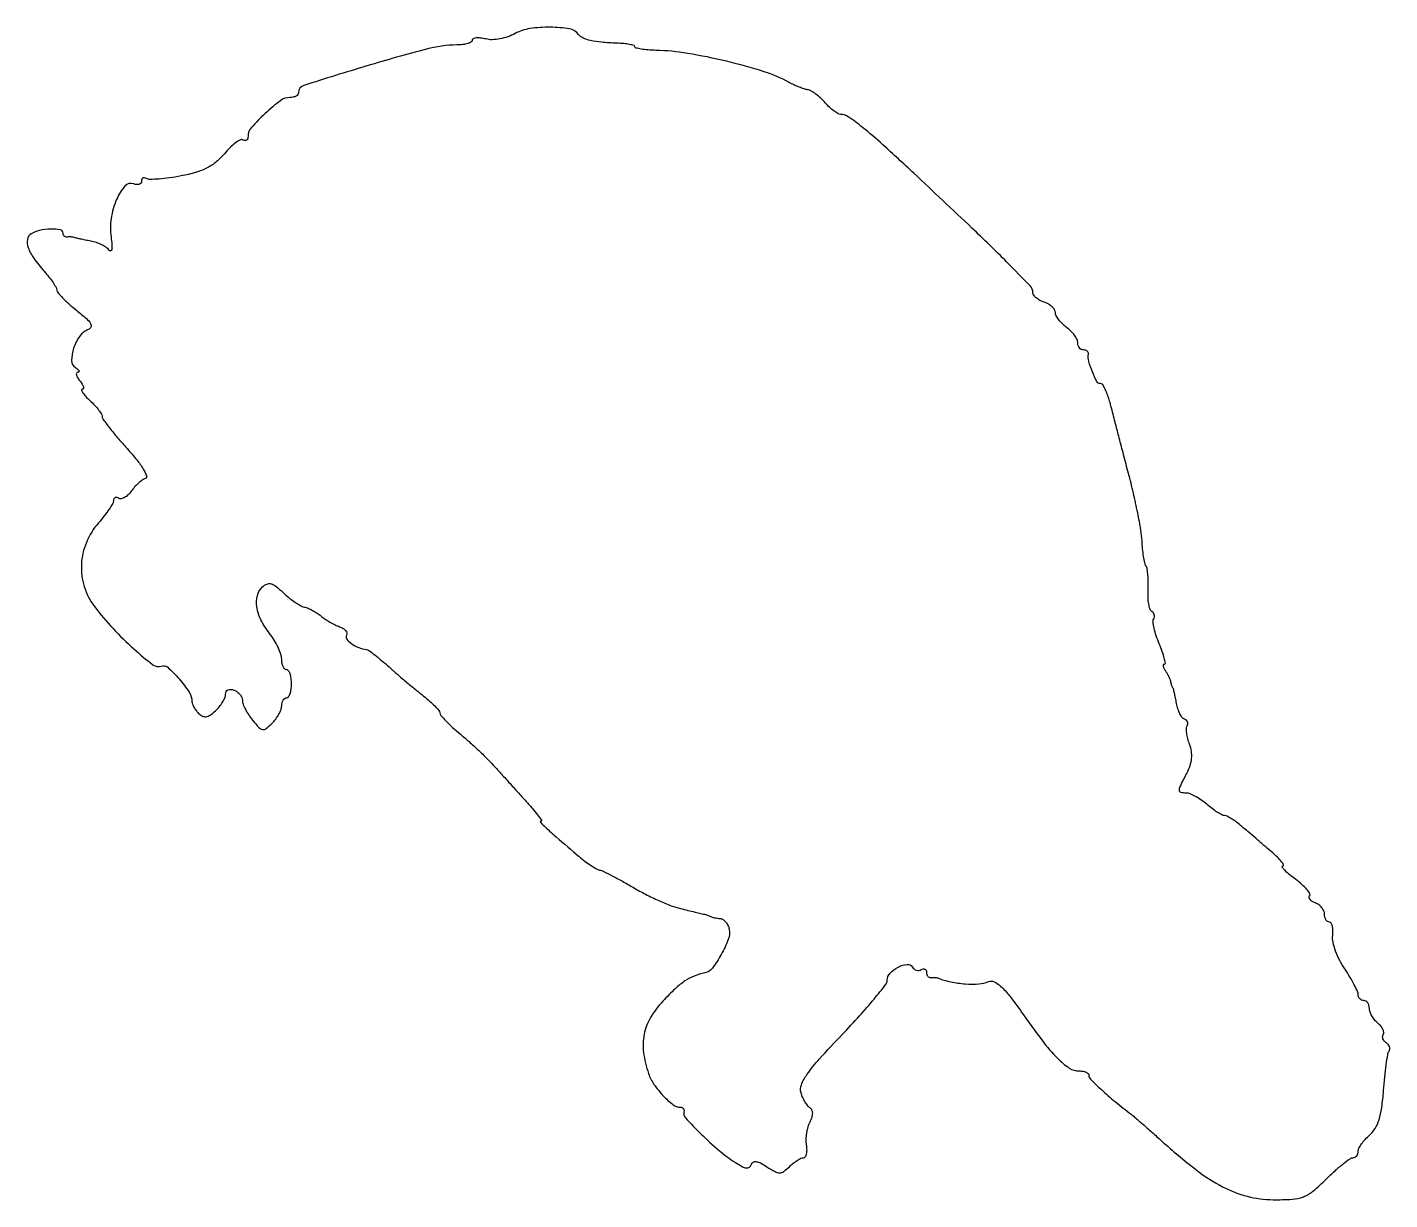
# Model space of a CAD drawing. Extents: x 1 to 244, y 1 to 210.
import ezdxf

# ---------------------------------------------------------------- set-up
doc = ezdxf.new("R2010")
doc.units = 0

msp = doc.modelspace()

# ---------------------------------------------------------------- linework, layer by layer
msp.add_lwpolyline([(87.65132, 208.405846, -0.042302), (86.352381, 207.825776, -0.038184), (84.929257, 207.448545, -0.039978), (83.553115, 207.306481, -0.067317), (82.40132, 207.435411, 0.030521), (81.480753, 207.607572, 0.053256), (80.705388, 207.621101, 0.078096), (80.177522, 207.489211, 0.301159), (80, 207.221211, -0.269547), (79.815558, 206.903936, -0.054228), (79.192188, 206.633527, -0.043839), (78.303644, 206.44106, -0.028103), (77.25, 206.367712, 0.060887), (71.830612, 205.631984, 0.009057), (61.204394, 202.637583, 0.003534), (49.958103, 199.160515, 0.326922), (49, 197.851788, -0.172419), (48.884492, 197.526781, -0.093768), (48.556701, 197.250213, -0.074165), (48.068209, 197.063101, -0.054489), (47.490898, 197, 0.161516), (45.783922, 196.43382, 0.026274), (43.061568, 194.172873, 0.02544), (40.592414, 191.6484, 0.182861), (40, 190.08272, -0.077085), (39.935022, 189.66375, -0.154611), (39.743926, 189.39295, -0.186076), (39.459947, 189.310818, -0.117326), (39.128258, 189.420732, 0.259585), (38.636495, 189.44318, 0.042108), (37.788724, 188.927469, 0.037349), (36.799739, 188.085391, 0.024742), (35.792291, 186.984973, -0.046348), (34.33403, 185.524014, -0.054811), (32.706647, 184.448056, -0.047483), (30.697552, 183.64613, -0.024369), (28.058915, 183.011173, -0.012271), (25.97551, 182.668797, -0.01652), (24.074706, 182.467899, -0.013603), (22.506223, 182.39718, -0.143836), (21.894882, 182.564967, 0.091794), (21.553348, 182.697631, 0.170376), (21.262872, 182.653703, 0.175175), (21.068909, 182.439722, 0.097692), (21, 182.090402, -0.158258), (20.887324, 181.743327, -0.151929), (20.590592, 181.521741, -0.112175), (20.139514, 181.468972, -0.064953), (19.606271, 181.597594, 0.317022), (18.044509, 181.202814, 0.076485), (16.554069, 178.807104, 0.06224), (15.587395, 175.439552, 0.074402), (15.565332, 172.141757, -0.014676), (15.721217, 170.761838, -0.053342), (15.700561, 169.880898, -0.277252), (15.510902, 169.641969, -0.345526), (15.249277, 169.724747, 0.088906), (14.75617, 170.226865, 0.036605), (13.937161, 170.722188, 0.034748), (12.95835, 171.137505, 0.037586), (11.95659, 171.400436, -0.00365), (10.979313, 171.587214, -0.004555), (10.074748, 171.77553, -0.00371), (9.318881, 171.945973, -0.034691), (9, 172.044111, 0.052881), (8.755239, 172.109812, 0.024306), (8.426563, 172.145441, 0.02375), (8.0738, 172.149635, 0.030259), (7.75, 172.118421, -0.11443), (7.464127, 172.138829, -0.118245), (7.220313, 172.283173, -0.110556), (7.057158, 172.531848, -0.090352), (7, 172.845571, 0.366128), (6.51048, 173.424467, 0.048653), (4.784563, 173.544937, 0.047107), (2.801389, 173.302415, 0.085672), (1.293674, 172.688369, 0.220141), (0.654241, 171.711839, 0.121693), (0.793433, 170.263691, 0.069934), (1.784651, 168.348815, 0.027637), (3.636306, 166.023881, -0.014753), (4.49774, 164.997653, -0.018875), (5.225754, 164.001403, -0.01702), (5.76539, 163.139307, -0.130757), (5.889321, 162.683024, 0.179295), (6.061107, 162.226628, 0.01477), (6.936636, 161.276105, 0.018304), (8.086547, 160.182513, 0.013049), (9.448714, 159.040757, -0.013155), (11.166849, 157.600014, -0.077053), (11.917356, 156.695991, -0.240566), (11.95819, 156.086662, -0.202487), (11.486932, 155.633359, 0.148378), (9.992011, 154.470713, 0.073022), (8.892004, 152.301929, 0.079655), (8.526519, 150.102008, 0.258296), (9.211246, 148.848281, -0.028845), (9.652084, 148.531533, -0.107056), (9.865148, 148.266314, -0.335092), (9.833881, 148.097542, -0.182847), (9.627555, 148.015313, 0.282972), (9.409849, 147.876054, 0.174542), (9.377077, 147.563873, 0.07963), (9.582717, 147.077403, 0.033478), (10, 146.5, -0.030534), (10.421749, 145.923591, -0.07239), (10.64097, 145.440625, -0.163044), (10.628175, 145.133762, -0.310947), (10.433883, 145, 0.49453), (10.305993, 144.83256, 0.082165), (10.504, 144.401057, 0.039277), (11.026944, 143.744617, 0.017395), (11.811439, 142.961045, -0.018262), (12.649436, 142.121126, -0.023115), (13.35711, 141.283521, -0.022087), (13.874155, 140.545513, -0.142697), (14, 140.113537, 0.159898), (14.165258, 139.609987, 0.006855), (15.30643, 138.10239, 0.011137), (16.743393, 136.339584, 0.007645), (18.44742, 134.402493, -0.01455), (20.164581, 132.395247, -0.032356), (21.322863, 130.75162, -0.044924), (21.914079, 129.556536, -0.426333), (21.69742, 129.091968, 0.074024), (21.146391, 128.807755, 0.027353), (20.464456, 128.257804, 0.026393), (19.774341, 127.566675, 0.028741), (19.181578, 126.825239, -0.045802), (18.60836, 126.15631, -0.063218), (17.976791, 125.681659, -0.080256), (17.38602, 125.460604, -0.190106), (16.931578, 125.542287, 0.079348), (16.575475, 125.690839, 0.157422), (16.273651, 125.668028, 0.184591), (16.073412, 125.480441, 0.113721), (16, 125.161845, -0.131026), (15.856927, 124.625245, -0.016675), (15.22184, 123.599728, -0.018609), (14.365356, 122.412715, -0.014497), (13.350943, 121.186735, 0.081624), (11.17311, 117.692494, 0.08654), (10.285202, 113.755408, 0.087917), (10.786859, 109.802074, 0.087724), (12.616426, 106.258471, 0.023994), (15.923621, 102.32869, 0.023595), (19.609809, 98.710737, 0.017256), (23.034708, 95.858807, 0.262349), (24.507301, 95.641175, -0.283258), (25.678445, 95.421222, -0.029912), (27.707967, 93.341935, -0.033439), (29.50187, 90.96558, -0.145967), (30, 89.29563, 0.094934), (30.081654, 88.869449, 0.034847), (30.348489, 88.314602, 0.033019), (30.732354, 87.73371, 0.033873), (31.186346, 87.213654, 0.079493), (31.858893, 86.726634, 0.155897), (32.504886, 86.623187, 0.114114), (33.231008, 86.911326, 0.032651), (34.186346, 87.668641, 0.03586), (34.880363, 88.393676, 0.035358), (35.467239, 89.213711, 0.037572), (35.874498, 90.004901, 0.100401), (36, 90.623603, -0.119581), (36.11439, 91.095059, -0.160737), (36.425924, 91.400784, -0.133703), (36.908154, 91.494232, -0.073127), (37.5, 91.361626, -0.068592), (38.07347, 91.045819, -0.062887), (38.559375, 90.578452, -0.06672), (38.888377, 90.036975, -0.103554), (39, 89.503795, 0.092045), (39.119181, 88.861875, 0.026975), (39.530912, 87.942574, 0.026104), (40.115618, 86.938244, 0.025317), (40.80736, 85.989573, 0.017903), (41.947164, 84.680696, 0.167962), (42.597776, 84.337239, 0.208141), (43.247971, 84.508482, 0.029372), (44.30736, 85.450217, 0.037566), (44.95509, 86.203346, 0.034586), (45.502787, 87.065287, 0.036406), (45.881546, 87.904104, 0.088065), (46, 88.571429, -0.059346), (46.065075, 89.117764, -0.078273), (46.257031, 89.580357, -0.096676), (46.541252, 89.890189, -0.160285), (46.875, 90, 0.247457), (47.210883, 90.177076, 0.066043), (47.492969, 90.734375, 0.050979), (47.686256, 91.542375, 0.033246), (47.75, 92.5, 0.033246), (47.686256, 93.457625, 0.050979), (47.492969, 94.265625, 0.066043), (47.210883, 94.822924, 0.247457), (46.875, 95, -0.201124), (46.540645, 95.140164, -0.084762), (46.257031, 95.547885, -0.064828), (46.064322, 96.151197, -0.044956), (46, 96.865141, 0.080532), (45.853402, 97.769423, 0.028953), (45.369012, 98.984569, 0.027829), (44.674062, 100.278557, 0.029513), (43.851955, 101.461079, -0.049208), (42.30721, 103.88078, -0.079345), (41.559542, 106.20299, -0.101812), (41.659732, 108.21317, -0.142903), (42.572948, 109.748431, -0.088586), (43.361897, 110.258132, -0.167107), (44.109425, 110.307336, -0.10288), (44.980829, 109.864182, -0.022524), (46.251569, 108.748431, 0.021218), (47.253982, 107.863636, 0.02101), (48.331001, 107.063905, 0.02142), (49.330393, 106.445845, 0.072313), (50.045455, 106.171245, -0.046004), (50.709933, 105.955293, -0.022411), (51.513352, 105.566221, -0.022016), (52.319251, 105.083333, -0.029612), (53, 104.573245, 0.027701), (53.705787, 104.040174, 0.016906), (54.592056, 103.48739, 0.016926), (55.510201, 102.997637, 0.028625), (56.313382, 102.659062, -0.052749), (56.966547, 102.345877, -0.084326), (57.430277, 101.938532, -0.118134), (57.637269, 101.506284, -0.193617), (57.569126, 101.111848, 0.313297), (57.604428, 100.454434, 0.074114), (58.443955, 99.653352, 0.05943), (59.740392, 98.953013, 0.061287), (61.151842, 98.586367, -0.125142), (61.548194, 98.427728, -0.007327), (62.595726, 97.640666, -0.01072), (63.821792, 96.648268, -0.007665), (65.151842, 95.488241, 0.004732), (66.638153, 94.176498, 0.003296), (68.339433, 92.722953, 0.003325), (69.990133, 91.350013, 0.006874), (71.301548, 90.303773, -0.015549), (72.38027, 89.41212, -0.020437), (73.303643, 88.529735, -0.018379), (74.00113, 87.751085, -0.150093), (74.183102, 87.315532, 0.156546), (74.382444, 86.854824, 0.012292), (75.298796, 85.858313, 0.015787), (76.481843, 84.708563, 0.011401), (77.868858, 83.5, -0.008487), (79.414885, 82.168654, -0.006286), (81.079932, 80.646875, -0.006357), (82.616194, 79.169805, -0.014208), (83.73678, 78, 0.000113), (84.841258, 76.779958, 0.000047), (86.333342, 75.132812, 0.000046), (87.93194, 73.368745, 0.00006), (89.399475, 71.75, -0.007605), (90.665036, 70.310986, -0.014174), (91.638649, 69.101563, -0.010774), (92.327135, 68.153113, -0.605273), (92.24699, 68, 0.655591), (92.155458, 67.78952, 0.01812), (93.100404, 66.846882, 0.00949), (94.965715, 65.181072, 0.001206), (99.060149, 61.679057, 0.014618), (100.120151, 60.828996, 0.016446), (101.188034, 60.076574, 0.01587), (102.132526, 59.498574, 0.080508), (102.708908, 59.283747, -0.064863), (103.373174, 59.059449, -0.005929), (104.933744, 58.272526, -0.00759), (106.77638, 57.280003, -0.005873), (108.754135, 56.144967, 0.015432), (110.900671, 54.96703, 0.012812), (113.251918, 53.844533, 0.01301), (115.460279, 52.927035, 0.033757), (117.105377, 52.417676, -0.000093), (118.460126, 52.096238, -0.000115), (119.723142, 51.796009, -0.000095), (120.784319, 51.543288, -0.000848), (121.25, 51.431456, -0.013638), (121.573729, 51.343722, -0.010109), (121.926562, 51.229865, -0.010234), (122.255504, 51.108737, -0.022592), (122.5, 51, 0.048935), (122.773229, 50.895325, 0.01384), (123.21629, 50.786719, 0.013806), (123.726313, 50.691222, 0.014181), (124.236305, 50.625, -0.123843), (124.734597, 50.444691, -0.071387), (125.210149, 50.013806, -0.064175), (125.592134, 49.40982, -0.061453), (125.815431, 48.719873, -0.139785), (125.657748, 46.92271, -0.035489), (124.407948, 44.241818, -0.034081), (122.819754, 41.792781, -0.182485), (121.5, 40.953647, 0.042811), (119.571255, 40.376156, 0.053483), (117.917201, 39.507979, 0.041556), (116.194154, 38.133667, 0.015114), (113.98577, 35.920108, 0.055127), (111.775806, 32.97569, 0.084813), (110.642725, 30.005967, 0.082352), (110.542393, 26.76442, 0.049152), (111.430227, 23, 0.067923), (112.403402, 21.062527, 0.040181), (114.035888, 19.049695, 0.038939), (115.815595, 17.453145, 0.164809), (117.15301, 17, -0.106926), (117.456482, 16.934351, -0.133483), (117.677759, 16.751171, -0.129241), (117.780331, 16.476049, -0.096999), (117.75, 16.152923, 0.265756), (117.995884, 15.114572, 0.010457), (120.831693, 12.207196, 0.018703), (124.00235, 9.314762, 0.030347), (126.923721, 7.133011, 0.021745), (128.103268, 6.430267, 0.089591), (128.890283, 6.173715, 0.186507), (129.410546, 6.296828, 0.163408), (129.748423, 6.74527, -0.160477), (130.084392, 7.196519, -0.188064), (130.599573, 7.323018, -0.090671), (131.378252, 7.071993, -0.021838), (132.548373, 6.376348, 0.020616), (133.98862, 5.51534, 0.126688), (134.820341, 5.3069, 0.158404), (135.554848, 5.550859, 0.037649), (136.545099, 6.402242, -0.026276), (137.224519, 7.013773, -0.028823), (137.94444, 7.530659, -0.029988), (138.604838, 7.895821, -0.111747), (139.065154, 8, 0.247532), (139.389423, 8.171012, 0.08972), (139.608927, 8.660937, 0.062693), (139.694412, 9.388021, 0.038318), (139.621154, 10.25, -0.046148), (139.551984, 11.248659, -0.030896), (139.649103, 12.390482, -0.031121), (139.883184, 13.494971, -0.052127), (140.230674, 14.377174, 0.039432), (140.587853, 15.220651, 0.07987), (140.704067, 15.93021, 0.110774), (140.581396, 16.484743, 0.141158), (140.238026, 16.877174, -0.084635), (139.821322, 17.257954, -0.030348), (139.36502, 17.923684, -0.029072), (138.943698, 18.728902, -0.030478), (138.626061, 19.565155, -0.175077), (138.690224, 21.003584, -0.056014), (139.738219, 22.907744, -0.030556), (141.910862, 25.615823, -0.006671), (145.99128, 29.990897, 0.00718), (149.060042, 33.287988, 0.010612), (151.647438, 36.274226, 0.006125), (153.72041, 38.835133, 0.168631), (154, 39.640557, -0.191694), (154.496398, 40.887745, -0.083553), (155.943667, 41.979976, -0.093738), (157.539577, 42.461165, -0.288404), (158.50841, 41.986392, 0.090177), (158.81959, 41.641072, 0.095414), (159.226649, 41.435715, 0.099725), (159.665673, 41.401318, 0.108667), (160.069098, 41.542705, -0.090666), (160.42443, 41.681645, -0.169366), (160.726548, 41.637945, -0.176081), (160.928183, 41.418448, -0.098926), (161, 41.059017, 0.070581), (161.056168, 40.663103, 0.098132), (161.220312, 40.345872, 0.11953), (161.464438, 40.15651, 0.145617), (161.75, 40.118421, -0.030507), (162.0738, 40.149473, -0.02394), (162.426562, 40.144795, -0.024504), (162.755226, 40.108451, -0.053202), (163, 40.04191, 0.042109), (165.329024, 39.35306, 0.033403), (167.92964, 38.995538, 0.034334), (170.351542, 38.99264, 0.08433), (172.076707, 39.406974, -0.21846), (173.05543, 39.38133, -0.07297), (174.264832, 38.550307, -0.041253), (175.814254, 36.855501, -0.011613), (177.940764, 33.968943, 0.009196), (181.680511, 28.84083, 0.031841), (184.363888, 25.732456, 0.05104), (186.476898, 23.977845, 0.154667), (188.25, 23.460096, -0.043162), (188.917715, 23.417658, -0.065293), (189.476595, 23.256862, -0.088282), (189.847903, 23.010047, -0.215335), (189.968195, 22.712202, 0.21007), (190.243295, 22.010784, 0.009099), (192.19271, 20.140401, 0.014384), (194.639915, 18.003771, 0.010203), (197.5, 15.744483, -0.015794), (198.113462, 15.248648, -0.001605), (199.528125, 14.021466, -0.002006), (201.203648, 12.546656, -0.001598), (203, 10.942365, 0.017946), (208.986269, 5.938079, 0.043987), (213.80591, 2.831947, 0.057692), (218.21102, 1.12688, 0.060622), (222.815337, 0.511082, 0.018042), (226.238, 0.594001, 0.078054), (228.217773, 1.028606, 0.081321), (229.928908, 2.040803, 0.020561), (232.329207, 4.221833, -0.011169), (233.863077, 5.66909, -0.015522), (235.304067, 6.890164, -0.011946), (236.540299, 7.826139, -0.157317), (237.079207, 8, 0.122242), (237.430391, 8.087161, 0.100758), (237.729517, 8.332732, 0.091227), (237.930472, 8.700039, 0.079836), (238, 9.132705, -0.119864), (238.134691, 9.686484, -0.033829), (238.59836, 10.451632, -0.03202), (239.257368, 11.272495, -0.028975), (240.03697, 12.032064, 0.079906), (241.024581, 13.212064, 0.058573), (241.722479, 14.773224, 0.04178), (242.20249, 16.92116, 0.015969), (242.522079, 19.970757, -0.006997), (242.732453, 22.397497, -0.009481), (242.994618, 24.582238, -0.006851), (243.272067, 26.392382, -0.09725), (243.501421, 27.002299, 0.119389), (243.624619, 27.379202, 0.100671), (243.57325, 27.796794, 0.092147), (243.354233, 28.191265, 0.081834), (243, 28.5, -0.077662), (242.643616, 28.805449, -0.090161), (242.419142, 29.190895, -0.100779), (242.359477, 29.594843, -0.125487), (242.472678, 29.955791, 0.176827), (242.556083, 30.359893, 0.075207), (242.392156, 30.89622, 0.061191), (242.021424, 31.475902, 0.046747), (241.48899, 32.009138, -0.048513), (240.919259, 32.583761, -0.041593), (240.437391, 33.286544, -0.043603), (240.107064, 34.00539, -0.086111), (240, 34.622445, 0.070908), (239.924963, 35.148899, 0.086403), (239.70625, 35.595343, 0.100269), (239.381339, 35.893816, 0.136626), (239, 36, -0.104447), (238.618436, 36.080585, -0.099061), (238.29375, 36.309335, -0.096583), (238.076146, 36.651084, -0.093881), (238, 37.053054, 0.106803), (237.869698, 37.656104, 0.014181), (237.294338, 38.835248, 0.015897), (236.517592, 40.210585, 0.012737), (235.597748, 41.64134, -0.032707), (234.697892, 43.172032, -0.030263), (233.978924, 44.846539, -0.03162), (233.524316, 46.416645, -0.082171), (233.460234, 47.588286, 0.033695), (233.499038, 48.512322, 0.054444), (233.393851, 49.291559, 0.07479), (233.17353, 49.824125, 0.263142), (232.862487, 50, -0.158714), (232.533523, 50.107121, -0.097005), (232.253355, 50.409197, -0.07881), (232.064179, 50.860298, -0.060021), (232, 51.393011, 0.104296), (231.877764, 51.972642, 0.066683), (231.517331, 52.562043, 0.062725), (230.985068, 53.071482, 0.068054), (230.356872, 53.41655, -0.045165), (229.772447, 53.703687, -0.086862), (229.381388, 54.046835, -0.143276), (229.240972, 54.385867, -0.22715), (229.343446, 54.676779, 0.344295), (229.391214, 55.065631, 0.041942), (228.853797, 55.810867, 0.035616), (227.96647, 56.70817, 0.021042), (226.792294, 57.653241, -0.013331), (225.635481, 58.555305, -0.030195), (224.823199, 59.310998, -0.060682), (224.447877, 59.815212, -0.575279), (224.55572, 60.001221, 0.545973), (224.68311, 60.199963, 0.06189), (224.341368, 60.753494, 0.03239), (223.586801, 61.577423, 0.01463), (222.5, 62.560435, -0.000253), (221.186484, 63.681573, -0.000181), (219.718078, 64.937123, -0.000183), (218.319732, 66.134533, -0.000393), (217.242394, 67.059214, 0.016895), (216.316501, 67.802285, 0.020679), (215.40139, 68.429894, 0.019648), (214.602504, 68.887845, 0.120888), (214.145404, 69, -0.122916), (213.686529, 69.114536, -0.019291), (212.875195, 69.5875, -0.020451), (211.944431, 70.234238, -0.016575), (211, 71, 0.026119), (210.018225, 71.765465, 0.027277), (208.975695, 72.4125, 0.02829), (208.018811, 72.868081, 0.097252), (207.34699, 73, -0.060744), (206.389905, 73.116706, -0.351004), (206.101361, 73.493929, -0.108687), (206.28867, 74.263736, -0.005843), (207.424952, 76.517984, 0.037624), (208.021353, 77.915467, 0.058473), (208.295926, 79.195255, 0.062717), (208.257755, 80.436558, 0.051874), (207.917798, 81.716207, -0.027182), (207.598765, 82.715707, -0.031945), (207.410305, 83.691678, -0.033651), (207.360921, 84.51918, -0.13733), (207.499077, 84.998506, 0.108763), (207.619081, 85.341128, 0.12537), (207.574569, 85.683696, 0.120532), (207.36868, 85.972973, 0.095723), (207.03515, 86.16459, -0.151241), (206.628006, 86.461949, -0.043059), (206.211382, 87.135848, -0.039139), (205.849183, 88.018467, -0.032836), (205.603229, 89, 0.005536), (205.414574, 89.975948, 0.007858), (205.223614, 90.839062, 0.004823), (205.045497, 91.557266, 0.105466), (204.94931, 91.75, -0.068441), (204.863265, 91.894729, -0.018081), (204.76733, 92.146875, -0.018002), (204.67805, 92.444536, -0.017616), (204.609687, 92.75, 0.047426), (204.502689, 93.122479, 0.015601), (204.277441, 93.646875, 0.015382), (203.989809, 94.2164, 0.016827), (203.67567, 94.75, -0.031234), (203.411461, 95.229877, -0.066508), (203.28327, 95.632812, -0.129602), (203.304914, 95.894352, -0.3177), (203.454403, 96, 0.464397), (203.604731, 96.178015, 0.021319), (203.41607, 97.059331, 0.022849), (203.05716, 98.222854, 0.012721), (202.520059, 99.606234, -0.01872), (201.980276, 101.047532, -0.024895), (201.605612, 102.395383, -0.023675), (201.409237, 103.512519, -0.171718), (201.522951, 104.037136, 0.101262), (201.653051, 104.391632, 0.098441), (201.635385, 104.772534, 0.097406), (201.472733, 105.120922, 0.096858), (201.189995, 105.382576, -0.180106), (200.874921, 105.78785, -0.033584), (200.649659, 106.719256, -0.032156), (200.524127, 107.900617, -0.024515), (200.533817, 109.201675, 0.016804), (200.564325, 110.535704, 0.018923), (200.502043, 111.816683, 0.018515), (200.368326, 112.894347, 0.090091), (200.163826, 113.472141, -0.076268), (199.937969, 114.058577, -0.014224), (199.723012, 115.195024, -0.014939), (199.547739, 116.550223, -0.013157), (199.444567, 117.972141, 0.030431), (199.240695, 119.870862, 0.007471), (198.669685, 122.960566, 0.007623), (197.907218, 126.487015, 0.00755), (197.035307, 130, -0.000268), (196.157376, 133.329098, -0.000378), (195.37883, 136.296875, -0.000216), (194.724587, 138.802943, -0.005307), (194.550813, 139.5, 0.009541), (193.81178, 142.361035, 0.025256), (193.142323, 144.365282, 0.0302), (192.530517, 145.687928, 0.275995), (192.008223, 146, -0.277961), (191.379521, 146.378774, -0.02579), (190.582922, 148.094122, -0.031405), (189.966125, 149.952862, -0.100543), (189.891849, 151.25, 0.13694), (189.854802, 151.535654, 0.11815), (189.674481, 151.779687, 0.100285), (189.373963, 151.943594, 0.074993), (189, 152, -0.127083), (188.618634, 152.098521, -0.10076), (188.29375, 152.375777, -0.089631), (188.075344, 152.790518, -0.07663), (188, 153.279241, 0.115942), (187.860855, 153.871239, 0.043072), (187.4125, 154.606151, 0.039803), (186.765268, 155.353917, 0.038332), (186, 156, -0.0364), (185.234692, 156.641073, -0.038728), (184.5875, 157.374054, -0.041925), (184.137876, 158.087879, -0.120148), (184, 158.653372, 0.140715), (183.853426, 159.163879, 0.066613), (183.4125, 159.695708, 0.058134), (182.764979, 160.167241, 0.051531), (182, 160.5, -0.045789), (181.234828, 160.82247, -0.054359), (180.5875, 161.264355, -0.063169), (180.144486, 161.752428, -0.153916), (180, 162.210672, 0.193919), (179.527922, 163.382107, 0.004636), (175.332874, 167.661578, 0.006747), (169.118181, 173.719127, 0.00166), (158.740048, 183.5, 0.004112), (153.227833, 188.576119, 0.014864), (149.598031, 191.672671, 0.018711), (147.041868, 193.572443, 0.151576), (145.663905, 194, -0.134764), (145.191529, 194.129673, -0.028657), (144.477896, 194.610727, -0.028033), (143.689944, 195.283178, -0.02346), (142.931421, 196.079072, 0.027687), (142.144507, 196.890912, 0.027598), (141.271908, 197.611754, 0.028709), (140.44156, 198.153237, 0.089062), (139.814126, 198.377165, -0.038707), (139.172187, 198.535976, -0.014429), (138.298524, 198.853654, -0.014197), (137.362086, 199.256216, -0.016683), (136.5, 199.691695, 0.048876), (132.042475, 201.594429, 0.017393), (125.362241, 203.450342, 0.017712), (118.371833, 204.873072, 0.03524), (112.750087, 205.408252, -0.013489), (111.312494, 205.482265, -0.022054), (110.101685, 205.631357, -0.017834), (109.170442, 205.822344, -0.346073), (109.000087, 206.03892, 0.3325), (108.837991, 206.255652, 0.022683), (108.045338, 206.4507, 0.02526), (106.995846, 206.604389, 0.015567), (105.75, 206.683941, -0.013698), (103.039852, 206.846826, -0.034763), (101.093094, 207.154847, -0.049274), (99.737299, 207.611509, -0.127494), (98.939161, 208.252948, 0.194725), (97.349159, 209.218967, 0.036961), (93.904158, 209.520945, 0.03951), (90.255641, 209.281867, 0.09028)], format="xyb", close=True)

doc.saveas('drawing.dxf')
